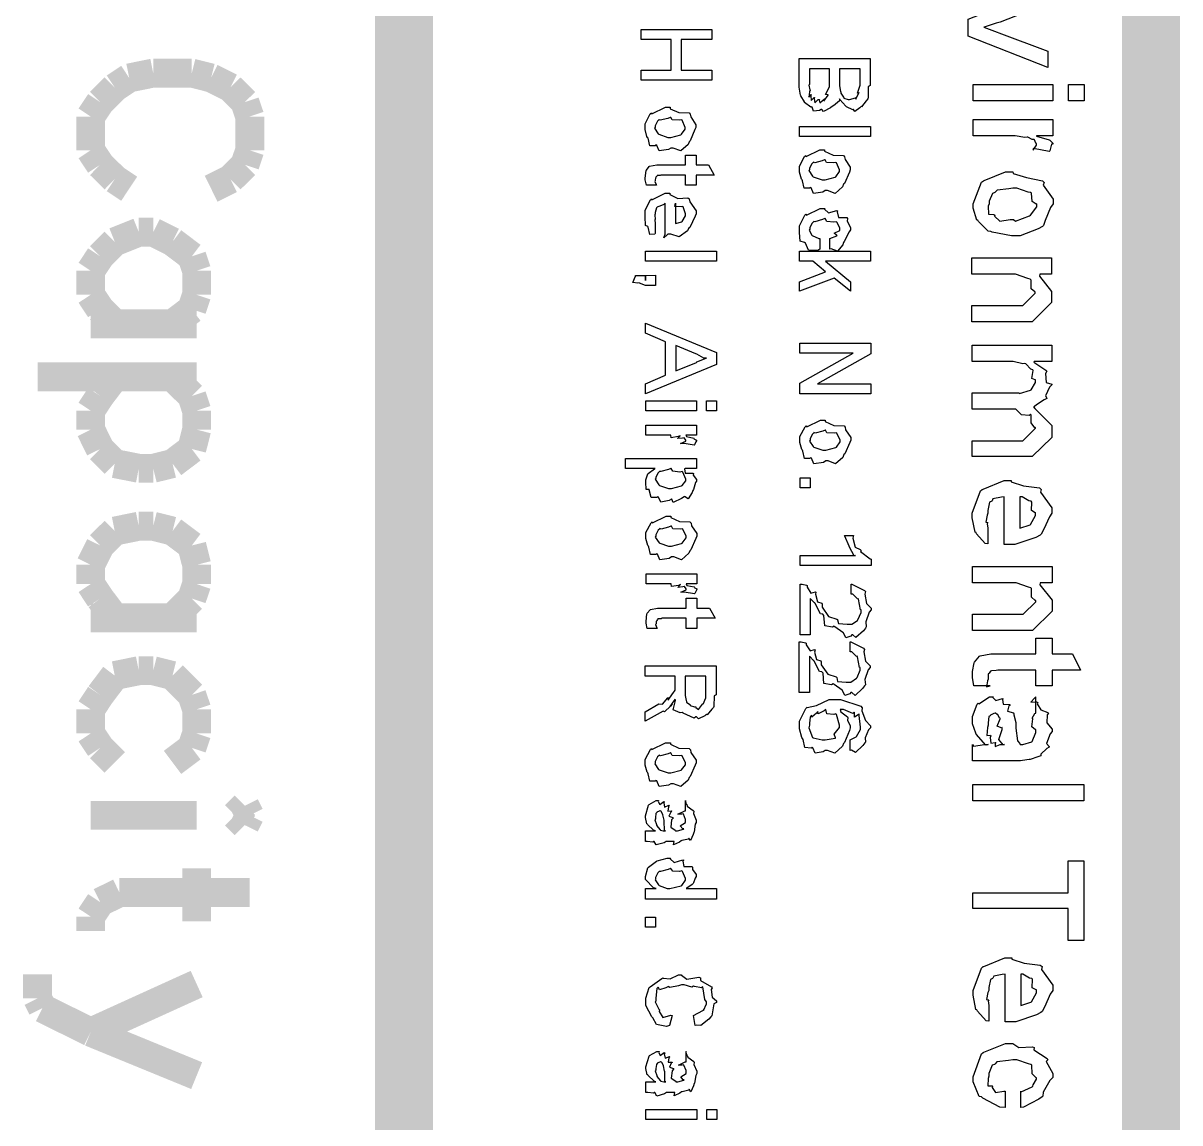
# Model space of a CAD drawing. Extents: x 0.1 to 11.6, y 0.3 to 16.2.
# Drawn here: x 1.4883 to 1.8883, y 1.5903 to 1.9706 of the extents above; entities that cross this region are included whole.
import ezdxf

# ---------------------------------------------------------------- set-up
doc = ezdxf.new("R2010")
doc.units = 0
doc.header["$MEASUREMENT"] = 0

msp = doc.modelspace()

# ---------------------------------------------------------------- linework, layer by layer
at = {"color": 0}
for points, const_width in [([(1.62001, 0.531685), (1.62001, 4.18001)], 0.02), ([(1.87831, 0.513346), (1.87831, 4.18001)], 0.02), ([(1.52501, 1.95167), (1.52001, 1.94835)], 0.01), ([(1.53331, 1.95335), (1.52501, 1.95167)], 0.01), ([(1.54665, 1.95335), (1.53331, 1.95335)], 0.01), ([(1.55333, 1.95167), (1.54665, 1.95335)], 0.01), ([(1.56, 1.94835), (1.55333, 1.95167)], 0.01), ([(1.52001, 1.94835), (1.51497, 1.94331)], 0.01), ([(1.565, 1.94331), (1.56, 1.94835)], 0.01), ([(1.51497, 1.94331), (1.51167, 1.93832)], 0.01), ([(1.56668, 1.93832), (1.565, 1.94331)], 0.01), ([(1.51167, 1.93832), (1.51167, 1.92665)], 0.01), ([(1.56668, 1.92665), (1.56668, 1.93832)], 0.01), ([(1.51167, 1.92665), (1.51497, 1.92165)], 0.01), ([(1.565, 1.92165), (1.56668, 1.92665)], 0.01), ([(1.51497, 1.92165), (1.52001, 1.91667)], 0.01), ([(1.56, 1.91667), (1.565, 1.92165)], 0.01), ([(1.52001, 1.91667), (1.52501, 1.91336)], 0.01), ([(1.55333, 1.91336), (1.56, 1.91667)], 0.01), ([(1.52001, 1.89501), (1.51497, 1.88997)], 0.01), ([(1.52832, 1.89833), (1.52001, 1.89501)], 0.01), ([(1.53331, 1.89833), (1.52832, 1.89833)], 0.01), ([(1.53999, 1.89501), (1.53331, 1.89833)], 0.01), ([(1.54665, 1.88997), (1.53999, 1.89501)], 0.01), ([(1.51497, 1.88997), (1.51167, 1.88499)], 0.01), ([(1.54833, 1.88499), (1.54665, 1.88997)], 0.01), ([(1.51167, 1.88499), (1.51167, 1.87668)], 0.01), ([(1.54833, 1.87668), (1.54833, 1.88499)], 0.01), ([(1.51167, 1.87668), (1.51497, 1.87169)], 0.01), ([(1.54665, 1.87169), (1.54833, 1.87668)], 0.01), ([(1.51497, 1.87169), (1.52001, 1.86664)], 0.01), ([(1.53999, 1.86664), (1.54665, 1.87169)], 0.01), ([(1.54833, 1.86664), (1.51167, 1.86664)], 0.01), ([(1.54833, 1.84831), (1.49333, 1.84831)], 0.01), ([(1.51497, 1.84169), (1.52001, 1.84831)], 0.01), ([(1.53999, 1.84831), (1.54665, 1.84169)], 0.01), ([(1.51167, 1.83664), (1.51497, 1.84169)], 0.01), ([(1.54665, 1.84169), (1.54833, 1.83664)], 0.01), ([(1.51167, 1.83003), (1.51167, 1.83664)], 0.01), ([(1.54833, 1.83664), (1.54833, 1.83003)], 0.01), ([(1.51497, 1.82335), (1.51167, 1.83003)], 0.01), ([(1.54833, 1.83003), (1.54665, 1.82335)], 0.01), ([(1.52001, 1.81831), (1.51497, 1.82335)], 0.01), ([(1.54665, 1.82335), (1.53999, 1.81831)], 0.01), ([(1.52832, 1.81668), (1.52001, 1.81831)], 0.01), ([(1.53331, 1.81668), (1.52832, 1.81668)], 0.01), ([(1.53999, 1.81831), (1.53331, 1.81668)], 0.01), ([(1.52001, 1.79497), (1.51497, 1.78999)], 0.01), ([(1.52832, 1.79665), (1.52001, 1.79497)], 0.01), ([(1.53331, 1.79665), (1.52832, 1.79665)], 0.01), ([(1.53999, 1.79497), (1.53331, 1.79665)], 0.01), ([(1.54665, 1.78999), (1.53999, 1.79497)], 0.01), ([(1.51497, 1.78999), (1.51167, 1.78331)], 0.01), ([(1.54833, 1.78331), (1.54665, 1.78999)], 0.01), ([(1.51167, 1.78331), (1.51167, 1.77664)], 0.01), ([(1.54833, 1.77664), (1.54833, 1.78331)], 0.01), ([(1.51167, 1.77664), (1.51497, 1.77165)], 0.01), ([(1.54665, 1.77165), (1.54833, 1.77664)], 0.01), ([(1.51497, 1.77165), (1.52001, 1.76497)], 0.01), ([(1.53999, 1.76497), (1.54665, 1.77165)], 0.01), ([(1.54833, 1.76497), (1.51167, 1.76497)], 0.01), ([(1.52001, 1.74501), (1.51497, 1.73833)], 0.01), ([(1.52832, 1.74669), (1.52001, 1.74501)], 0.01), ([(1.53331, 1.74669), (1.52832, 1.74669)], 0.01), ([(1.53999, 1.74501), (1.53331, 1.74669)], 0.01), ([(1.54665, 1.73833), (1.53999, 1.74501)], 0.01), ([(1.51497, 1.73833), (1.51167, 1.73335)], 0.01), ([(1.54833, 1.73335), (1.54665, 1.73833)], 0.01), ([(1.51167, 1.73335), (1.51167, 1.72499)], 0.01), ([(1.54833, 1.72499), (1.54833, 1.73335)], 0.01), ([(1.51167, 1.72499), (1.51497, 1.72)], 0.01), ([(1.54665, 1.72), (1.54833, 1.72499)], 0.01), ([(1.51497, 1.72), (1.52001, 1.715)], 0.01), ([(1.53999, 1.715), (1.54665, 1.72)], 0.01), ([(1.565, 1.69997), (1.56168, 1.69667)], 0.01), ([(1.56668, 1.69667), (1.565, 1.69997)], 0.01), ([(1.54833, 1.69667), (1.51167, 1.69667)], 0.01), ([(1.56168, 1.69667), (1.565, 1.69331)], 0.01), ([(1.565, 1.69331), (1.56668, 1.69667)], 0.01), ([(1.54833, 1.67833), (1.54833, 1.66)], 0.01), ([(1.52165, 1.66997), (1.51497, 1.66667)], 0.01), ([(1.56668, 1.66997), (1.52165, 1.66997)], 0.01), ([(1.51497, 1.66667), (1.51167, 1.66168)], 0.01), ([(1.51167, 1.66168), (1.51167, 1.65668)], 0.01), ([(1.49333, 1.63336), (1.49333, 1.64165)], 0.01), ([(1.54833, 1.63835), (1.51167, 1.62169)], 0.01), ([(1.49501, 1.62999), (1.49333, 1.63336)], 0.01), ([(1.51167, 1.62169), (1.49501, 1.62999)], 0.01), ([(1.54833, 1.60667), (1.51167, 1.62169)], 0.01)]:
    msp.add_lwpolyline(points, dxfattribs=dict(at, const_width=const_width))
for points in [[(1.81511, 1.972), (1.84267, 1.98286), (1.84267, 1.97743), (1.82617, 1.97092), (1.82476, 1.97065), (1.82096, 1.96935), (1.82053, 1.96918), (1.82053, 1.96918), (1.82519, 1.96744), (1.82574, 1.96724), (1.84267, 1.96094), (1.84267, 1.95529), (1.81511, 1.96615), (1.81511, 1.972)], [(1.70199, 1.96847), (1.72651, 1.96847), (1.72651, 1.965), (1.71588, 1.965), (1.71588, 1.95437), (1.72651, 1.95437), (1.72651, 1.9509), (1.70199, 1.9509), (1.70199, 1.95437), (1.7124, 1.95437), (1.7124, 1.965), (1.70199, 1.965), (1.70199, 1.96847)], [(1.75672, 1.95833), (1.78125, 1.95833), (1.78125, 1.949), (1.78054, 1.94862), (1.78049, 1.94476), (1.78039, 1.94444), (1.77983, 1.94379), (1.77826, 1.94168), (1.77821, 1.94185), (1.77821, 1.94185), (1.77767, 1.94135), (1.77587, 1.9401), (1.7755, 1.94075), (1.77539, 1.94075), (1.77518, 1.9406), (1.773, 1.94168), (1.77279, 1.94185), (1.77279, 1.94185), (1.77072, 1.94417), (1.77061, 1.94444), (1.77056, 1.94379), (1.7685, 1.942), (1.76824, 1.94185), (1.76747, 1.94135), (1.76503, 1.94011), (1.76449, 1.94075), (1.76432, 1.94075), (1.76372, 1.94043), (1.76161, 1.94015), (1.76113, 1.94151), (1.76085, 1.94162), (1.76069, 1.94151), (1.75857, 1.94319), (1.75846, 1.94336), (1.75846, 1.94336), (1.75722, 1.94553), (1.75717, 1.94575), (1.75717, 1.94575), (1.75672, 1.94851), (1.75672, 1.94943), (1.75672, 1.95833)], [(1.76019, 1.95486), (1.76019, 1.94943), (1.75999, 1.94922), (1.76036, 1.94758), (1.76042, 1.94749), (1.76025, 1.94689), (1.76004, 1.94504), (1.76085, 1.94596), (1.76085, 1.94596), (1.76074, 1.94547), (1.76079, 1.9439), (1.76188, 1.94493), (1.76193, 1.94488), (1.76183, 1.9445), (1.7621, 1.94308), (1.76324, 1.94422), (1.76367, 1.94422), (1.76357, 1.94401), (1.76378, 1.94303), (1.76546, 1.94444), (1.76563, 1.94444), (1.76546, 1.94428), (1.76519, 1.94368), (1.76665, 1.94575), (1.76671, 1.94596), (1.7666, 1.94585), (1.76579, 1.9459), (1.76714, 1.94857), (1.76714, 1.94943), (1.76714, 1.95486), (1.76019, 1.95486)], [(1.77061, 1.95486), (1.77061, 1.94965), (1.77061, 1.94894), (1.77094, 1.947), (1.77106, 1.94683), (1.77106, 1.94635), (1.77197, 1.94499), (1.77214, 1.94488), (1.77214, 1.94471), (1.7736, 1.94422), (1.77408, 1.94422), (1.77408, 1.94422), (1.7761, 1.94476), (1.77626, 1.94488), (1.77621, 1.94476), (1.77621, 1.94433), (1.77729, 1.94646), (1.77735, 1.94661), (1.77729, 1.94656), (1.77681, 1.9464), (1.77778, 1.94917), (1.77778, 1.95008), (1.77778, 1.95486), (1.77061, 1.95486)], [(1.81685, 1.94937), (1.8444, 1.94937), (1.8444, 1.94374), (1.81685, 1.94374), (1.81685, 1.94937)], [(1.84983, 1.94937), (1.85525, 1.94937), (1.85525, 1.94374), (1.84983, 1.94374), (1.84983, 1.94937)], [(1.71208, 1.94151), (1.71208, 1.94103), (1.71506, 1.93967), (1.71864, 1.93956), (1.71903, 1.93913), (1.71918, 1.93821), (1.72097, 1.93549), (1.72097, 1.93457), (1.72065, 1.93381), (1.71897, 1.9299), (1.71858, 1.92958), (1.71826, 1.92865), (1.71571, 1.92643), (1.71311, 1.9274), (1.71229, 1.9274), (1.71149, 1.92692), (1.70822, 1.92643), (1.70742, 1.92833), (1.70708, 1.92849), (1.70687, 1.92822), (1.70503, 1.92822), (1.70443, 1.93083), (1.70426, 1.9311), (1.70404, 1.93138), (1.7034, 1.93381), (1.7034, 1.93457), (1.7034, 1.93582), (1.70518, 1.93924), (1.70557, 1.93956), (1.70574, 1.93924), (1.71044, 1.94151), (1.71208, 1.94151)], [(1.71208, 1.93804), (1.71126, 1.93767), (1.70865, 1.93701), (1.70822, 1.93722), (1.70817, 1.93717), (1.70768, 1.93668), (1.70687, 1.93511), (1.70687, 1.93457), (1.70665, 1.93429), (1.70796, 1.93235), (1.70817, 1.93218), (1.70817, 1.93218), (1.71126, 1.9311), (1.71229, 1.9311), (1.71229, 1.9311), (1.71576, 1.93201), (1.71599, 1.93218), (1.71599, 1.93218), (1.71729, 1.93397), (1.71729, 1.93457), (1.71729, 1.93457), (1.71619, 1.93701), (1.71599, 1.93717), (1.71522, 1.93701), (1.71272, 1.93713), (1.71224, 1.93804), (1.71208, 1.93804)], [(1.81685, 1.93728), (1.8444, 1.93728), (1.8444, 1.93164), (1.83876, 1.93164), (1.83871, 1.93158), (1.8431, 1.93024), (1.84332, 1.93012), (1.84332, 1.93012), (1.8444, 1.92914), (1.8444, 1.92882), (1.84397, 1.92876), (1.84332, 1.92643), (1.8431, 1.92622), (1.83768, 1.92731), (1.83763, 1.92719), (1.83757, 1.92665), (1.83876, 1.92844), (1.83876, 1.92904), (1.83849, 1.9291), (1.838, 1.93024), (1.83789, 1.93035), (1.83729, 1.93033), (1.83572, 1.93121), (1.8355, 1.93121), (1.83475, 1.9311), (1.83137, 1.93164), (1.83029, 1.93164), (1.81685, 1.93164), (1.81685, 1.93728)], [(1.75678, 1.93485), (1.78131, 1.93485), (1.78131, 1.93138), (1.75678, 1.93138), (1.75678, 1.93485)], [(1.70736, 1.91461), (1.70389, 1.91461), (1.70389, 1.91461), (1.70344, 1.91639), (1.70344, 1.91699), (1.70344, 1.91699), (1.70378, 1.91965), (1.70389, 1.91981), (1.70389, 1.91981), (1.70486, 1.92106), (1.70497, 1.92111), (1.70497, 1.92111), (1.70742, 1.92156), (1.70822, 1.92156), (1.71733, 1.92156), (1.71733, 1.92501), (1.72103, 1.92501), (1.72103, 1.92156), (1.72537, 1.92156), (1.72732, 1.91808), (1.72103, 1.91807), (1.72103, 1.91461), (1.71733, 1.91461), (1.71733, 1.91807), (1.70888, 1.91808), (1.70865, 1.91792), (1.70762, 1.91792), (1.70757, 1.91786), (1.70747, 1.91769), (1.70714, 1.91732), (1.70714, 1.91721), (1.70697, 1.91699), (1.70692, 1.91635), (1.70692, 1.91612), (1.70676, 1.9159), (1.70725, 1.91476), (1.70736, 1.91461)], [(1.76546, 1.92682), (1.76546, 1.92632), (1.76844, 1.92497), (1.77203, 1.92486), (1.7724, 1.92443), (1.77257, 1.9235), (1.77436, 1.92079), (1.77436, 1.91988), (1.77403, 1.91911), (1.77235, 1.91521), (1.77197, 1.91488), (1.77165, 1.91396), (1.7691, 1.91174), (1.76649, 1.91271), (1.76568, 1.91271), (1.76486, 1.91222), (1.76161, 1.91174), (1.76079, 1.91363), (1.76047, 1.91379), (1.76025, 1.91353), (1.7584, 1.91353), (1.75782, 1.91612), (1.75765, 1.9164), (1.75743, 1.91667), (1.75678, 1.91911), (1.75678, 1.91986), (1.75678, 1.92111), (1.75857, 1.92454), (1.75896, 1.92486), (1.75911, 1.92454), (1.76383, 1.92682), (1.76546, 1.92682)], [(1.76546, 1.92333), (1.76465, 1.92296), (1.76204, 1.92231), (1.76161, 1.92253), (1.76156, 1.92247), (1.76107, 1.92199), (1.76025, 1.92042), (1.76025, 1.91988), (1.76004, 1.9196), (1.76133, 1.91764), (1.76156, 1.91749), (1.76156, 1.91749), (1.76465, 1.9164), (1.76568, 1.9164), (1.76568, 1.9164), (1.76915, 1.91732), (1.76937, 1.91749), (1.76937, 1.91749), (1.77067, 1.91928), (1.77067, 1.91988), (1.77067, 1.91988), (1.76958, 1.92231), (1.76937, 1.92247), (1.76861, 1.92231), (1.76611, 1.92242), (1.76563, 1.92333), (1.76546, 1.92333)], [(1.83057, 1.91917), (1.83062, 1.91857), (1.83524, 1.91721), (1.84082, 1.91612), (1.84142, 1.91547), (1.84104, 1.91461), (1.84446, 1.90972), (1.84446, 1.9081), (1.84358, 1.90685), (1.84179, 1.9024), (1.84115, 1.90067), (1.84076, 1.90028), (1.83936, 1.89947), (1.83306, 1.89703), (1.831, 1.89703), (1.83014, 1.89703), (1.82346, 1.89833), (1.82297, 1.89854), (1.822, 1.89865), (1.81868, 1.90201), (1.81842, 1.90246), (1.81814, 1.90246), (1.81689, 1.90668), (1.81689, 1.9081), (1.81689, 1.9081), (1.81976, 1.91564), (1.82036, 1.91612), (1.82064, 1.91618), (1.82807, 1.91917), (1.83057, 1.91917)], [(1.83057, 1.91351), (1.82921, 1.91336), (1.82519, 1.91282), (1.82449, 1.91222), (1.82428, 1.912), (1.82351, 1.91174), (1.82232, 1.90901), (1.82232, 1.9081), (1.82206, 1.90733), (1.8221, 1.90457), (1.82394, 1.90446), (1.82428, 1.90419), (1.82417, 1.90386), (1.82601, 1.90213), (1.82958, 1.90267), (1.83078, 1.90267), (1.83143, 1.90218), (1.83632, 1.90397), (1.83664, 1.90419), (1.83664, 1.90419), (1.83882, 1.90713), (1.83882, 1.9081), (1.83865, 1.90799), (1.83724, 1.9089), (1.83697, 1.91179), (1.83664, 1.912), (1.83583, 1.91217), (1.83188, 1.91351), (1.83057, 1.91351)], [(1.70692, 1.90138), (1.70692, 1.89789), (1.70671, 1.89762), (1.70503, 1.89757), (1.70449, 1.90001), (1.70432, 1.90028), (1.70432, 1.90028), (1.70356, 1.90067), (1.70344, 1.90365), (1.70344, 1.90462), (1.70344, 1.90593), (1.70524, 1.9095), (1.70563, 1.90983), (1.70578, 1.90956), (1.71035, 1.91178), (1.71192, 1.91178), (1.71192, 1.91135), (1.71468, 1.91), (1.71821, 1.91015), (1.71864, 1.90983), (1.71892, 1.90881), (1.72103, 1.90571), (1.72103, 1.90462), (1.72071, 1.90386), (1.71886, 1.89996), (1.71843, 1.89962), (1.71804, 1.89876), (1.71517, 1.89671), (1.71224, 1.89768), (1.71126, 1.89768), (1.71094, 1.89735), (1.7099, 1.89643), (1.71039, 1.89768), (1.71039, 1.89768), (1.71039, 1.90831), (1.70985, 1.90793), (1.70796, 1.90713), (1.70779, 1.90722), (1.70779, 1.90722), (1.70736, 1.90674), (1.70692, 1.90517), (1.70692, 1.90462), (1.70671, 1.90429), (1.70692, 1.90267), (1.70692, 1.90267), (1.70676, 1.90256), (1.70692, 1.90138), (1.70692, 1.90138)], [(1.71386, 1.90831), (1.71386, 1.90136), (1.71386, 1.90136), (1.7161, 1.90192), (1.71625, 1.90201), (1.71625, 1.90201), (1.71733, 1.90397), (1.71733, 1.90462), (1.71733, 1.90462), (1.71658, 1.90707), (1.71647, 1.90722), (1.71582, 1.90707), (1.71371, 1.90722), (1.71386, 1.90831), (1.71386, 1.90831)], [(1.76378, 1.89611), (1.76378, 1.89242), (1.76307, 1.89199), (1.75993, 1.89208), (1.7589, 1.89453), (1.75857, 1.89481), (1.75851, 1.89475), (1.75706, 1.89518), (1.75683, 1.89817), (1.75683, 1.89914), (1.75683, 1.9005), (1.75863, 1.90425), (1.759, 1.90457), (1.75917, 1.90425), (1.76389, 1.90653), (1.76551, 1.90653), (1.7654, 1.90631), (1.76682, 1.90506), (1.76975, 1.90582), (1.77007, 1.90565), (1.76981, 1.90539), (1.77029, 1.90343), (1.77311, 1.90338), (1.77333, 1.90306), (1.77328, 1.90218), (1.77442, 1.8999), (1.77442, 1.89914), (1.77393, 1.89844), (1.77225, 1.89507), (1.77203, 1.89481), (1.77181, 1.89399), (1.76997, 1.89182), (1.76779, 1.89253), (1.76725, 1.89242), (1.76725, 1.89611), (1.76725, 1.89611), (1.76969, 1.89708), (1.76986, 1.89719), (1.76958, 1.89725), (1.76882, 1.898), (1.77072, 1.89887), (1.77072, 1.89914), (1.77072, 1.89985), (1.76964, 1.90181), (1.76942, 1.90196), (1.76867, 1.90181), (1.76628, 1.90207), (1.76568, 1.90306), (1.76551, 1.90306), (1.76471, 1.90267), (1.7621, 1.90196), (1.76167, 1.90201), (1.76161, 1.90196), (1.76113, 1.90147), (1.76031, 1.8999), (1.76031, 1.89936), (1.7601, 1.89908), (1.76101, 1.89735), (1.76118, 1.89719), (1.76118, 1.89719), (1.76346, 1.89615), (1.76378, 1.89611)], [(1.7035, 1.89182), (1.72803, 1.89182), (1.72803, 1.88835), (1.7035, 1.88835), (1.7035, 1.89182)], [(1.75683, 1.89176), (1.78136, 1.89176), (1.78136, 1.88829), (1.76574, 1.88829), (1.77442, 1.88114), (1.77442, 1.87788), (1.76878, 1.88243), (1.75683, 1.87788), (1.75683, 1.88114), (1.76574, 1.8846), (1.76139, 1.88829), (1.75683, 1.88829), (1.75683, 1.89176)], [(1.8164, 1.88943), (1.84397, 1.88943), (1.84397, 1.88379), (1.83985, 1.88379), (1.83974, 1.88314), (1.84397, 1.87776), (1.84397, 1.87597), (1.84397, 1.87403), (1.83724, 1.86729), (1.8329, 1.86729), (1.8164, 1.86729), (1.8164, 1.87294), (1.8316, 1.87294), (1.83399, 1.87294), (1.83832, 1.87728), (1.83832, 1.87771), (1.83817, 1.87765), (1.83686, 1.87879), (1.83686, 1.88178), (1.83658, 1.88206), (1.83578, 1.88226), (1.83149, 1.88379), (1.83008, 1.88379), (1.8164, 1.88379), (1.8164, 1.88943)], [(1.7035, 1.8834), (1.70697, 1.88342), (1.70697, 1.87993), (1.7035, 1.87993), (1.7035, 1.87993), (1.70144, 1.88069), (1.70133, 1.88081), (1.7009, 1.88064), (1.69911, 1.88097), (1.70008, 1.88314), (1.70003, 1.8834), (1.7035, 1.8834), (1.7035, 1.88308), (1.7035, 1.88238), (1.7035, 1.88211), (1.7035, 1.882), (1.7035, 1.88167), (1.7035, 1.88167), (1.7035, 1.8834)], [(1.70356, 1.86692), (1.72808, 1.85671), (1.72808, 1.8526), (1.70356, 1.84239), (1.70356, 1.84586), (1.7105, 1.8489), (1.7105, 1.8604), (1.70356, 1.86344), (1.70356, 1.86692)], [(1.75689, 1.85997), (1.78142, 1.85997), (1.78142, 1.85628), (1.76297, 1.84586), (1.78142, 1.84586), (1.78142, 1.84239), (1.75689, 1.84239), (1.75689, 1.84608), (1.77533, 1.8565), (1.75689, 1.8565), (1.75689, 1.85997)], [(1.71397, 1.8591), (1.71397, 1.85042), (1.72114, 1.85324), (1.72131, 1.85346), (1.7245, 1.85476), (1.72461, 1.85476), (1.72374, 1.85471), (1.72125, 1.85613), (1.72092, 1.85628), (1.71397, 1.8591)], [(1.81646, 1.85921), (1.84403, 1.85921), (1.84403, 1.85357), (1.83794, 1.85357), (1.83783, 1.85335), (1.84196, 1.85064), (1.84229, 1.85032), (1.8419, 1.8495), (1.84207, 1.8464), (1.84403, 1.84575), (1.84403, 1.84554), (1.84326, 1.84478), (1.84185, 1.84179), (1.84233, 1.84088), (1.84229, 1.84076), (1.84136, 1.84033), (1.83876, 1.83865), (1.838, 1.83806), (1.83772, 1.83794), (1.83817, 1.83735), (1.84403, 1.83149), (1.84403, 1.82949), (1.84403, 1.82731), (1.83729, 1.82081), (1.8349, 1.82081), (1.81646, 1.82081), (1.81646, 1.82622), (1.83231, 1.82622), (1.83404, 1.82622), (1.83838, 1.83057), (1.83838, 1.83078), (1.83811, 1.83072), (1.83692, 1.83242), (1.83692, 1.83507), (1.83664, 1.83535), (1.83615, 1.83496), (1.83356, 1.83512), (1.8316, 1.83708), (1.831, 1.83708), (1.81646, 1.83708), (1.81646, 1.84272), (1.83274, 1.84272), (1.83285, 1.8425), (1.83664, 1.84364), (1.83686, 1.84381), (1.83686, 1.84381), (1.83838, 1.8464), (1.83838, 1.84728), (1.83822, 1.84722), (1.83712, 1.84776), (1.83763, 1.85047), (1.83751, 1.85075), (1.83675, 1.85101), (1.83501, 1.85281), (1.83469, 1.85292), (1.83404, 1.85286), (1.83062, 1.85357), (1.82949, 1.85357), (1.81646, 1.85357), (1.81646, 1.85921)], [(1.70361, 1.84), (1.72119, 1.84), (1.72119, 1.83653), (1.70361, 1.83653), (1.70361, 1.84)], [(1.72467, 1.84), (1.72814, 1.84), (1.72814, 1.83653), (1.72467, 1.83653), (1.72467, 1.84)], [(1.76563, 1.83333), (1.76563, 1.83285), (1.76861, 1.83149), (1.77219, 1.83137), (1.77257, 1.83094), (1.77274, 1.83003), (1.77453, 1.82731), (1.77453, 1.82639), (1.77419, 1.82563), (1.77251, 1.82172), (1.77214, 1.8214), (1.77181, 1.82047), (1.76926, 1.81825), (1.76665, 1.81922), (1.76585, 1.81922), (1.76503, 1.81874), (1.76178, 1.81825), (1.76096, 1.82015), (1.76064, 1.82032), (1.76042, 1.82004), (1.75857, 1.82004), (1.75797, 1.82264), (1.75781, 1.82292), (1.7576, 1.82319), (1.75694, 1.82563), (1.75694, 1.82639), (1.75694, 1.82764), (1.75874, 1.83106), (1.75911, 1.83137), (1.75928, 1.83106), (1.764, 1.83333), (1.76563, 1.83333)], [(1.70361, 1.8316), (1.72119, 1.8316), (1.72119, 1.82813), (1.7175, 1.82813), (1.71772, 1.82764), (1.72021, 1.82715), (1.72032, 1.82704), (1.72026, 1.82688), (1.72119, 1.82639), (1.72119, 1.82617), (1.72097, 1.82579), (1.72043, 1.82476), (1.72032, 1.82465), (1.71685, 1.82531), (1.71658, 1.82525), (1.71565, 1.82531), (1.7175, 1.82611), (1.7175, 1.82639), (1.7175, 1.82639), (1.71696, 1.82721), (1.71685, 1.82726), (1.71631, 1.8271), (1.71463, 1.82693), (1.71556, 1.8279), (1.71556, 1.8279), (1.71485, 1.82764), (1.71246, 1.82726), (1.71229, 1.82813), (1.71229, 1.82813), (1.70361, 1.82813), (1.70361, 1.8316)], [(1.76563, 1.82986), (1.76481, 1.82949), (1.76221, 1.82883), (1.76178, 1.82904), (1.76172, 1.829), (1.76124, 1.8285), (1.76042, 1.82693), (1.76042, 1.82639), (1.76019, 1.82611), (1.7615, 1.82417), (1.76172, 1.824), (1.76172, 1.824), (1.76481, 1.82292), (1.76585, 1.82292), (1.76585, 1.82292), (1.76932, 1.82385), (1.76953, 1.824), (1.76953, 1.824), (1.77083, 1.82579), (1.77083, 1.82639), (1.77083, 1.82639), (1.76975, 1.82883), (1.76953, 1.829), (1.76878, 1.82883), (1.76628, 1.82894), (1.76579, 1.82986), (1.76563, 1.82986)], [(1.69667, 1.8201), (1.72119, 1.8201), (1.72119, 1.81662), (1.71729, 1.81662), (1.71707, 1.81646), (1.71724, 1.81494), (1.71994, 1.81504), (1.72011, 1.81489), (1.72006, 1.81429), (1.72119, 1.81282), (1.72119, 1.81228), (1.72086, 1.81179), (1.72011, 1.80931), (1.71989, 1.80903), (1.71967, 1.80826), (1.71826, 1.8061), (1.71707, 1.80696), (1.71685, 1.80686), (1.71599, 1.80626), (1.71311, 1.80485), (1.71262, 1.80599), (1.71251, 1.80599), (1.71175, 1.8055), (1.70888, 1.80496), (1.70806, 1.80675), (1.70774, 1.80686), (1.70747, 1.80658), (1.70546, 1.80658), (1.70486, 1.80919), (1.70469, 1.80946), (1.70464, 1.8094), (1.70372, 1.80935), (1.70361, 1.8119), (1.70361, 1.81272), (1.70361, 1.81272), (1.70432, 1.81472), (1.70449, 1.81489), (1.70449, 1.81489), (1.7066, 1.81651), (1.70687, 1.81662), (1.69667, 1.81662), (1.69667, 1.8201)], [(1.71229, 1.81662), (1.71149, 1.81624), (1.70888, 1.81554), (1.70844, 1.81558), (1.70839, 1.81554), (1.7079, 1.8151), (1.70708, 1.81364), (1.70708, 1.81315), (1.70687, 1.81287), (1.70817, 1.81093), (1.70839, 1.81076), (1.70839, 1.81076), (1.71149, 1.80968), (1.71251, 1.80968), (1.71251, 1.80968), (1.71599, 1.8106), (1.71619, 1.81076), (1.71619, 1.81076), (1.7175, 1.81239), (1.7175, 1.81293), (1.7175, 1.81293), (1.71642, 1.81538), (1.71619, 1.81554), (1.71544, 1.81538), (1.71294, 1.81564), (1.71246, 1.81662), (1.71229, 1.81662)], [(1.757, 1.81342), (1.76047, 1.81342), (1.76047, 1.80996), (1.757, 1.80996), (1.757, 1.81342)], [(1.82194, 1.79596), (1.82194, 1.79053), (1.82101, 1.79069), (1.81803, 1.794), (1.81782, 1.79443), (1.81749, 1.79454), (1.81651, 1.79953), (1.81651, 1.80115), (1.81651, 1.80115), (1.81939, 1.80892), (1.81999, 1.8094), (1.82031, 1.80946), (1.82753, 1.81244), (1.82997, 1.81244), (1.82997, 1.81201), (1.83419, 1.81065), (1.83974, 1.80994), (1.84039, 1.8094), (1.84017, 1.80843), (1.84407, 1.803), (1.84407, 1.80115), (1.84321, 1.79992), (1.84131, 1.79563), (1.84039, 1.79394), (1.83996, 1.79357), (1.83849, 1.79275), (1.83128, 1.79031), (1.82889, 1.79031), (1.82856, 1.79031), (1.82781, 1.79031), (1.82758, 1.79031), (1.82758, 1.80681), (1.82661, 1.80669), (1.82368, 1.8061), (1.82335, 1.80544), (1.82324, 1.80528), (1.82254, 1.80496), (1.82194, 1.80214), (1.82194, 1.80117), (1.82167, 1.80046), (1.82124, 1.79801), (1.82194, 1.79796), (1.82194, 1.7979), (1.82172, 1.79753), (1.82194, 1.79596), (1.82194, 1.79596)], [(1.83301, 1.80681), (1.83301, 1.79596), (1.83301, 1.79596), (1.83649, 1.7971), (1.83669, 1.79725), (1.83669, 1.79725), (1.83843, 1.80035), (1.83843, 1.80138), (1.83832, 1.80132), (1.83703, 1.80208), (1.83712, 1.80501), (1.83692, 1.80528), (1.8361, 1.80544), (1.83376, 1.80681), (1.83301, 1.80681)], [(1.71235, 1.80012), (1.71235, 1.79964), (1.71533, 1.79829), (1.71892, 1.79818), (1.71929, 1.79775), (1.71946, 1.79682), (1.72125, 1.79411), (1.72125, 1.79318), (1.72092, 1.79243), (1.71924, 1.78851), (1.71886, 1.78819), (1.71853, 1.78728), (1.71599, 1.78506), (1.71337, 1.78603), (1.71257, 1.78603), (1.71175, 1.78554), (1.7085, 1.78506), (1.70768, 1.78694), (1.70736, 1.78711), (1.70714, 1.78683), (1.70529, 1.78683), (1.70469, 1.78944), (1.70454, 1.78971), (1.70432, 1.78999), (1.70367, 1.79243), (1.70367, 1.79318), (1.70367, 1.79443), (1.70546, 1.79785), (1.70583, 1.79818), (1.706, 1.79785), (1.71072, 1.80012), (1.71235, 1.80012)], [(1.71235, 1.79665), (1.71153, 1.79628), (1.70893, 1.79563), (1.7085, 1.79585), (1.70844, 1.79579), (1.70796, 1.79531), (1.70714, 1.79372), (1.70714, 1.79318), (1.70692, 1.79292), (1.70822, 1.79096), (1.70844, 1.79081), (1.70844, 1.79081), (1.71153, 1.78971), (1.71257, 1.78971), (1.71257, 1.78971), (1.71604, 1.79064), (1.71625, 1.79081), (1.71625, 1.79081), (1.71756, 1.79258), (1.71756, 1.79318), (1.71756, 1.79318), (1.71647, 1.79563), (1.71625, 1.79579), (1.7155, 1.79563), (1.713, 1.79574), (1.71251, 1.79665), (1.71235, 1.79665)], [(1.757, 1.78304), (1.757, 1.78651), (1.7761, 1.78651), (1.77572, 1.78646), (1.77408, 1.78944), (1.77393, 1.78976), (1.77393, 1.78976), (1.77246, 1.79318), (1.7724, 1.79346), (1.77544, 1.79346), (1.77528, 1.79254), (1.77604, 1.78939), (1.77778, 1.78863), (1.77806, 1.78825), (1.77789, 1.78793), (1.78119, 1.78537), (1.78153, 1.78521), (1.78153, 1.78304), (1.757, 1.78304)], [(1.70372, 1.78017), (1.72131, 1.78017), (1.72131, 1.77669), (1.71761, 1.77669), (1.71783, 1.77621), (1.72032, 1.77571), (1.72043, 1.77561), (1.72037, 1.77544), (1.72131, 1.77496), (1.72131, 1.77474), (1.72108, 1.77436), (1.72054, 1.77333), (1.72043, 1.77322), (1.71696, 1.77388), (1.71669, 1.77382), (1.71576, 1.77388), (1.71761, 1.77468), (1.71761, 1.77496), (1.71761, 1.77496), (1.71707, 1.77576), (1.71696, 1.77582), (1.71642, 1.77567), (1.71474, 1.7755), (1.71565, 1.77647), (1.71565, 1.77647), (1.71496, 1.77621), (1.71257, 1.77582), (1.7124, 1.77669), (1.7124, 1.77669), (1.70372, 1.77669), (1.70372, 1.78017)], [(1.81657, 1.78271), (1.84412, 1.78271), (1.84412, 1.77707), (1.84, 1.77707), (1.8399, 1.77642), (1.84412, 1.77106), (1.84412, 1.76926), (1.84412, 1.76731), (1.8374, 1.76058), (1.83306, 1.76058), (1.81657, 1.76058), (1.81657, 1.76622), (1.83176, 1.76622), (1.83415, 1.76622), (1.83849, 1.77056), (1.83849, 1.771), (1.83832, 1.77094), (1.83703, 1.77208), (1.83703, 1.77507), (1.83675, 1.77533), (1.83594, 1.77556), (1.83165, 1.77707), (1.83024, 1.77707), (1.81657, 1.77707), (1.81657, 1.78271)], [(1.76053, 1.75906), (1.75706, 1.75906), (1.75706, 1.77664), (1.75765, 1.77664), (1.75922, 1.77632), (1.75944, 1.77621), (1.75944, 1.77556), (1.76074, 1.77354), (1.76232, 1.77397), (1.76247, 1.77382), (1.76232, 1.77311), (1.76297, 1.77056), (1.76454, 1.77001), (1.76465, 1.76969), (1.7646, 1.76867), (1.76687, 1.76546), (1.76975, 1.76449), (1.77007, 1.76426), (1.76996, 1.76426), (1.77029, 1.76297), (1.77322, 1.76275), (1.77419, 1.76275), (1.7749, 1.76275), (1.77681, 1.76406), (1.77701, 1.76426), (1.77701, 1.76426), (1.7781, 1.76687), (1.7781, 1.76774), (1.77783, 1.76774), (1.77718, 1.77143), (1.77701, 1.77165), (1.77681, 1.77154), (1.77517, 1.77317), (1.77463, 1.77317), (1.77463, 1.77664), (1.77485, 1.77658), (1.77929, 1.77442), (1.77962, 1.77403), (1.77935, 1.77317), (1.77994, 1.76992), (1.78157, 1.76828), (1.78157, 1.76774), (1.78088, 1.76693), (1.77974, 1.76361), (1.77989, 1.76183), (1.77962, 1.76144), (1.77892, 1.76053), (1.77632, 1.75814), (1.77518, 1.75906), (1.77485, 1.75906), (1.77453, 1.75868), (1.77279, 1.75803), (1.77203, 1.75982), (1.77181, 1.75993), (1.77181, 1.75993), (1.76904, 1.76188), (1.76878, 1.7621), (1.76822, 1.76178), (1.76551, 1.76226), (1.76525, 1.76579), (1.76486, 1.76622), (1.764, 1.76639), (1.76215, 1.76997), (1.76204, 1.77012), (1.76199, 1.77012), (1.76064, 1.77154), (1.76053, 1.77165), (1.76053, 1.75906)], [(1.70762, 1.76133), (1.70415, 1.76133), (1.70415, 1.76133), (1.70372, 1.76313), (1.70372, 1.76372), (1.70372, 1.76372), (1.70404, 1.76639), (1.70415, 1.76654), (1.70415, 1.76654), (1.70514, 1.76779), (1.70524, 1.76785), (1.70524, 1.76785), (1.70768, 1.76828), (1.7085, 1.76828), (1.71761, 1.76828), (1.71761, 1.77175), (1.72131, 1.77175), (1.72131, 1.76828), (1.72564, 1.76828), (1.7276, 1.76481), (1.72131, 1.76481), (1.72131, 1.76133), (1.71761, 1.76133), (1.71761, 1.76481), (1.70915, 1.76481), (1.70893, 1.76465), (1.7079, 1.76465), (1.70785, 1.7646), (1.70774, 1.76443), (1.70742, 1.76406), (1.70742, 1.76394), (1.70725, 1.76372), (1.70719, 1.76307), (1.70719, 1.76286), (1.70703, 1.76264), (1.70751, 1.7615), (1.70762, 1.76133)], [(1.76019, 1.7391), (1.75672, 1.7391), (1.75672, 1.75667), (1.75732, 1.75668), (1.7589, 1.75635), (1.75911, 1.75624), (1.75911, 1.75558), (1.76042, 1.75358), (1.76199, 1.75401), (1.76215, 1.75386), (1.76199, 1.75315), (1.76264, 1.7506), (1.76421, 1.75006), (1.76432, 1.74972), (1.76426, 1.74869), (1.76654, 1.7455), (1.76942, 1.74453), (1.76975, 1.74431), (1.76964, 1.74431), (1.76996, 1.743), (1.77289, 1.74278), (1.77388, 1.74278), (1.77458, 1.74278), (1.77647, 1.74408), (1.77669, 1.74431), (1.77669, 1.74431), (1.77778, 1.7469), (1.77778, 1.74778), (1.7775, 1.74778), (1.77686, 1.75147), (1.77669, 1.75168), (1.77647, 1.75157), (1.77485, 1.75321), (1.77431, 1.75321), (1.77431, 1.75667), (1.77453, 1.75662), (1.77897, 1.75444), (1.77929, 1.75407), (1.77903, 1.75321), (1.77962, 1.74994), (1.78125, 1.74832), (1.78125, 1.74778), (1.78054, 1.74696), (1.7794, 1.74365), (1.77957, 1.74186), (1.77929, 1.74149), (1.7786, 1.74056), (1.77599, 1.73817), (1.77485, 1.7391), (1.77453, 1.7391), (1.77419, 1.73872), (1.77246, 1.73807), (1.77169, 1.73986), (1.77149, 1.73996), (1.77149, 1.73996), (1.76872, 1.74192), (1.76844, 1.74214), (1.7679, 1.74181), (1.76519, 1.74229), (1.76492, 1.74582), (1.76454, 1.74626), (1.76367, 1.74642), (1.76183, 1.75), (1.76172, 1.75017), (1.76167, 1.75017), (1.76031, 1.75157), (1.76019, 1.75168), (1.76019, 1.7391)], [(1.82269, 1.74143), (1.81706, 1.74143), (1.81706, 1.74143), (1.81662, 1.74436), (1.81662, 1.74533), (1.81662, 1.74642), (1.81717, 1.74946), (1.81728, 1.74968), (1.81728, 1.74968), (1.81901, 1.75174), (1.81922, 1.75185), (1.81922, 1.75185), (1.82297, 1.7525), (1.82422, 1.7525), (1.83854, 1.7525), (1.83854, 1.75792), (1.84418, 1.75792), (1.84418, 1.7525), (1.85113, 1.7525), (1.85394, 1.74685), (1.84418, 1.74685), (1.84418, 1.74143), (1.83854, 1.74143), (1.83854, 1.74685), (1.82531, 1.74685), (1.82476, 1.74675), (1.82319, 1.74669), (1.82314, 1.74664), (1.82286, 1.74658), (1.82232, 1.74588), (1.82226, 1.74576), (1.822, 1.74565), (1.82206, 1.74431), (1.82206, 1.74382), (1.82178, 1.74322), (1.8215, 1.7411), (1.82264, 1.74149), (1.82269, 1.74143)], [(1.7034, 1.74832), (1.72792, 1.74832), (1.72792, 1.73833), (1.72726, 1.73801), (1.72715, 1.73426), (1.72706, 1.734), (1.72651, 1.7334), (1.72488, 1.73144), (1.72467, 1.73161), (1.72467, 1.73161), (1.72407, 1.73112), (1.7219, 1.73004), (1.72119, 1.73074), (1.72097, 1.73074), (1.72032, 1.73031), (1.71653, 1.73204), (1.71619, 1.73226), (1.71556, 1.7321), (1.71311, 1.73318), (1.71392, 1.73633), (1.71382, 1.73682), (1.71332, 1.73622), (1.71197, 1.73426), (1.71272, 1.73508), (1.71272, 1.73508), (1.71213, 1.73443), (1.71012, 1.73247), (1.70969, 1.73275), (1.70969, 1.73269), (1.7034, 1.72922), (1.7034, 1.73247), (1.70817, 1.73529), (1.70817, 1.73529), (1.70942, 1.73514), (1.71121, 1.73736), (1.71143, 1.73747), (1.71132, 1.73731), (1.71132, 1.73649), (1.71283, 1.73867), (1.71294, 1.73876), (1.71294, 1.73876), (1.71376, 1.73996), (1.71382, 1.74007), (1.71382, 1.74007), (1.71382, 1.74121), (1.71382, 1.7416), (1.71382, 1.74485), (1.7034, 1.74485), (1.7034, 1.74832)], [(1.71729, 1.74485), (1.71729, 1.73876), (1.71729, 1.73812), (1.71761, 1.73633), (1.71772, 1.73617), (1.71772, 1.73583), (1.71886, 1.73497), (1.71903, 1.73486), (1.71903, 1.73469), (1.72049, 1.73421), (1.72097, 1.73421), (1.72092, 1.734), (1.72185, 1.73324), (1.72319, 1.73514), (1.72336, 1.73529), (1.72331, 1.73529), (1.72342, 1.73508), (1.72444, 1.73736), (1.72444, 1.73812), (1.72444, 1.74485), (1.71729, 1.74485)], [(1.77436, 1.71913), (1.77436, 1.72282), (1.77436, 1.72282), (1.77642, 1.72379), (1.77653, 1.7239), (1.77647, 1.72396), (1.77783, 1.7264), (1.77783, 1.72717), (1.77783, 1.72717), (1.77746, 1.73122), (1.7774, 1.73172), (1.77707, 1.73139), (1.77576, 1.73068), (1.77582, 1.73226), (1.77567, 1.73238), (1.77522, 1.73193), (1.77197, 1.73324), (1.77089, 1.73324), (1.77106, 1.73242), (1.77333, 1.73074), (1.77349, 1.73042), (1.77339, 1.7296), (1.77436, 1.72765), (1.77436, 1.72694), (1.77403, 1.72607), (1.77235, 1.7219), (1.77197, 1.72151), (1.7716, 1.7206), (1.76899, 1.71821), (1.7665, 1.71913), (1.76568, 1.71913), (1.76497, 1.71864), (1.76221, 1.71815), (1.76144, 1.72006), (1.76113, 1.72022), (1.76079, 1.71989), (1.75863, 1.72011), (1.75803, 1.72293), (1.75786, 1.72325), (1.7576, 1.72358), (1.75678, 1.72663), (1.75678, 1.7276), (1.75678, 1.72922), (1.75896, 1.73367), (1.75939, 1.73411), (1.75944, 1.73394), (1.76269, 1.73471), (1.76704, 1.73671), (1.7685, 1.73671), (1.771, 1.73671), (1.77794, 1.73438), (1.77849, 1.73389), (1.77832, 1.73286), (1.77957, 1.7295), (1.78131, 1.7276), (1.78131, 1.72694), (1.78065, 1.72629), (1.77946, 1.72353), (1.77957, 1.722), (1.77935, 1.72174), (1.77865, 1.72082), (1.7761, 1.71843), (1.77474, 1.71918), (1.77436, 1.71913)], [(1.82206, 1.72114), (1.82118, 1.72097), (1.81793, 1.72472), (1.81771, 1.72504), (1.81771, 1.72504), (1.81662, 1.72831), (1.81662, 1.72939), (1.81662, 1.7309), (1.81825, 1.73514), (1.81858, 1.73546), (1.81874, 1.73529), (1.82249, 1.73763), (1.82379, 1.73763), (1.82368, 1.73747), (1.82471, 1.73643), (1.82699, 1.73708), (1.82726, 1.73699), (1.82699, 1.73671), (1.82726, 1.73508), (1.82949, 1.73503), (1.82964, 1.73481), (1.82921, 1.73454), (1.82872, 1.73275), (1.83083, 1.7321), (1.83094, 1.73178), (1.83094, 1.73139), (1.83154, 1.72874), (1.8316, 1.72829), (1.8316, 1.72683), (1.83214, 1.72244), (1.83296, 1.72151), (1.83311, 1.72114), (1.83311, 1.72114), (1.83376, 1.72114), (1.83399, 1.72114), (1.83399, 1.72114), (1.83708, 1.72206), (1.83724, 1.72222), (1.83724, 1.72222), (1.83854, 1.72532), (1.83854, 1.72635), (1.83843, 1.72629), (1.83718, 1.72726), (1.83746, 1.73003), (1.83724, 1.73025), (1.83724, 1.73025), (1.83817, 1.73193), (1.83854, 1.73199), (1.83854, 1.73763), (1.83806, 1.73725), (1.83681, 1.73579), (1.83876, 1.73589), (1.83919, 1.73568), (1.83897, 1.73525), (1.84022, 1.73318), (1.84267, 1.73221), (1.84289, 1.73178), (1.84239, 1.73144), (1.84229, 1.72868), (1.84418, 1.72646), (1.84418, 1.72569), (1.84347, 1.72482), (1.84218, 1.72146), (1.84315, 1.72043), (1.8431, 1.72026), (1.84229, 1.71978), (1.84022, 1.71782), (1.84028, 1.71728), (1.84028, 1.71724), (1.83925, 1.71696), (1.83653, 1.71599), (1.83615, 1.71593), (1.83539, 1.71582), (1.83317, 1.7155), (1.83247, 1.7155), (1.82813, 1.7155), (1.82639, 1.7155), (1.82249, 1.7155), (1.82118, 1.7155), (1.82036, 1.7155), (1.81754, 1.7155), (1.81662, 1.7155), (1.81662, 1.72114), (1.817, 1.72065), (1.82075, 1.72114), (1.82206, 1.72114)], [(1.7659, 1.73324), (1.76531, 1.73281), (1.76324, 1.73178), (1.76307, 1.73258), (1.76307, 1.73258), (1.76264, 1.73204), (1.76107, 1.73064), (1.7609, 1.73128), (1.7609, 1.73128), (1.76047, 1.73058), (1.76025, 1.72851), (1.76025, 1.72781), (1.75999, 1.72694), (1.76133, 1.72358), (1.76156, 1.72347), (1.76156, 1.72347), (1.76465, 1.72282), (1.76568, 1.72282), (1.76568, 1.72282), (1.76915, 1.72336), (1.76937, 1.72347), (1.76921, 1.72347), (1.76872, 1.72472), (1.77067, 1.72706), (1.77067, 1.72781), (1.77067, 1.72781), (1.76958, 1.7315), (1.76937, 1.73172), (1.76867, 1.7315), (1.76622, 1.73178), (1.76594, 1.73324), (1.7659, 1.73324)], [(1.82769, 1.72114), (1.82726, 1.72108), (1.82574, 1.72287), (1.82682, 1.72635), (1.82682, 1.727), (1.82656, 1.72689), (1.82514, 1.72749), (1.82617, 1.73008), (1.82617, 1.73025), (1.8259, 1.73031), (1.82542, 1.7315), (1.82531, 1.73156), (1.82508, 1.73156), (1.8246, 1.73199), (1.82443, 1.73199), (1.82394, 1.73188), (1.82281, 1.73128), (1.82269, 1.73112), (1.82221, 1.7309), (1.82206, 1.72862), (1.82206, 1.72786), (1.82178, 1.72706), (1.82156, 1.72433), (1.82281, 1.72439), (1.82292, 1.72418), (1.82269, 1.72364), (1.82297, 1.72163), (1.82449, 1.72189), (1.82465, 1.72179), (1.82443, 1.72163), (1.82449, 1.72049), (1.82622, 1.72114), (1.82682, 1.72114), (1.82769, 1.72114)], [(1.71213, 1.72174), (1.71213, 1.72125), (1.71511, 1.71989), (1.71869, 1.71978), (1.71907, 1.71935), (1.71924, 1.71843), (1.72103, 1.71571), (1.72103, 1.71479), (1.72071, 1.71403), (1.71903, 1.71012), (1.71864, 1.70979), (1.71832, 1.70888), (1.71576, 1.70665), (1.71317, 1.70762), (1.71235, 1.70762), (1.71153, 1.70714), (1.70828, 1.70665), (1.70747, 1.70856), (1.70714, 1.70871), (1.70692, 1.70844), (1.70508, 1.70844), (1.70449, 1.71104), (1.70432, 1.71132), (1.7041, 1.71158), (1.70344, 1.71403), (1.70344, 1.71479), (1.70344, 1.71604), (1.70524, 1.71946), (1.70563, 1.71978), (1.70578, 1.71946), (1.7105, 1.72174), (1.71213, 1.72174)], [(1.71213, 1.71826), (1.71132, 1.71789), (1.70871, 1.71724), (1.70828, 1.71744), (1.70822, 1.71739), (1.70774, 1.7169), (1.70692, 1.71533), (1.70692, 1.71479), (1.70671, 1.71451), (1.70801, 1.71257), (1.70822, 1.7124), (1.70822, 1.7124), (1.71132, 1.71132), (1.71235, 1.71132), (1.71235, 1.71132), (1.71582, 1.71224), (1.71604, 1.7124), (1.71604, 1.7124), (1.71733, 1.71419), (1.71733, 1.71479), (1.71733, 1.71479), (1.71625, 1.71724), (1.71604, 1.71739), (1.71528, 1.71724), (1.71278, 1.71733), (1.71229, 1.71826), (1.71213, 1.71826)], [(1.81668, 1.70736), (1.85508, 1.70736), (1.85508, 1.70171), (1.81668, 1.70171), (1.81668, 1.70736)], [(1.70697, 1.69135), (1.70632, 1.69157), (1.70426, 1.69353), (1.70415, 1.69374), (1.704, 1.69379), (1.7035, 1.6959), (1.7035, 1.69656), (1.7035, 1.69656), (1.70458, 1.70025), (1.70481, 1.70047), (1.70481, 1.70047), (1.70725, 1.70176), (1.70806, 1.70176), (1.70796, 1.7015), (1.7085, 1.70042), (1.70985, 1.70144), (1.71001, 1.70133), (1.70985, 1.70096), (1.71012, 1.69949), (1.71164, 1.70014), (1.71175, 1.70003), (1.71149, 1.69965), (1.71121, 1.69808), (1.71257, 1.69819), (1.71262, 1.69808), (1.71224, 1.69781), (1.71164, 1.69635), (1.713, 1.6959), (1.71306, 1.69569), (1.71257, 1.69515), (1.71224, 1.69254), (1.71382, 1.69157), (1.71392, 1.69135), (1.71392, 1.69135), (1.71457, 1.69135), (1.71457, 1.69135), (1.71457, 1.69135), (1.71664, 1.69189), (1.71674, 1.692), (1.71642, 1.69206), (1.71556, 1.69303), (1.71739, 1.69422), (1.71739, 1.69461), (1.71739, 1.69526), (1.71664, 1.6971), (1.71653, 1.69721), (1.7161, 1.6971), (1.71474, 1.6971), (1.71713, 1.69825), (1.71739, 1.69829), (1.71739, 1.70176), (1.71733, 1.7015), (1.71761, 1.70058), (1.71783, 1.70047), (1.71799, 1.69982), (1.72006, 1.69835), (1.72021, 1.69808), (1.72011, 1.69726), (1.72108, 1.69499), (1.72108, 1.69418), (1.72076, 1.69358), (1.72032, 1.69092), (1.72021, 1.69069), (1.72, 1.69), (1.71907, 1.68793), (1.71847, 1.68875), (1.71847, 1.68875), (1.71838, 1.68843), (1.7161, 1.68793), (1.71588, 1.68788), (1.71528, 1.68744), (1.71326, 1.68647), (1.71349, 1.68767), (1.71349, 1.68767), (1.71067, 1.68767), (1.70996, 1.68718), (1.70725, 1.68642), (1.70654, 1.68767), (1.70632, 1.68767), (1.70611, 1.68739), (1.70415, 1.68767), (1.7035, 1.68767), (1.7035, 1.69135), (1.70437, 1.69135), (1.70632, 1.69135), (1.70697, 1.69135)], [(1.71044, 1.69135), (1.71007, 1.69146), (1.71001, 1.69461), (1.71001, 1.69504), (1.70996, 1.69504), (1.70958, 1.69689), (1.70958, 1.697), (1.70958, 1.697), (1.70899, 1.69803), (1.70893, 1.69808), (1.70888, 1.69808), (1.70856, 1.69829), (1.7085, 1.69829), (1.70828, 1.69808), (1.70746, 1.69775), (1.70742, 1.69764), (1.70714, 1.69726), (1.70697, 1.69596), (1.70697, 1.69547), (1.70676, 1.69515), (1.70731, 1.69347), (1.70742, 1.69331), (1.70731, 1.69319), (1.70861, 1.69168), (1.70871, 1.69157), (1.70871, 1.69157), (1.70969, 1.69135), (1.71001, 1.69135), (1.71044, 1.69135)], [(1.7035, 1.67139), (1.70719, 1.67139), (1.70628, 1.6716), (1.7035, 1.67453), (1.7035, 1.67551), (1.7035, 1.67551), (1.70437, 1.67854), (1.70458, 1.67876), (1.70458, 1.67876), (1.70731, 1.68083), (1.70762, 1.68093), (1.70762, 1.68093), (1.71104, 1.68181), (1.71218, 1.68181), (1.71208, 1.68158), (1.71349, 1.68033), (1.71642, 1.68126), (1.71674, 1.68115), (1.71647, 1.68088), (1.71679, 1.67893), (1.71957, 1.67904), (1.71978, 1.67876), (1.71978, 1.67796), (1.72108, 1.67617), (1.72108, 1.67551), (1.72076, 1.67497), (1.72017, 1.67329), (1.72, 1.67312), (1.71963, 1.67279), (1.71783, 1.6715), (1.71761, 1.67139), (1.72803, 1.67139), (1.72803, 1.66769), (1.7035, 1.66769), (1.7035, 1.67139)], [(1.81674, 1.66992), (1.84972, 1.66992), (1.84972, 1.68099), (1.85514, 1.68099), (1.85514, 1.65343), (1.84972, 1.65343), (1.84972, 1.6645), (1.81674, 1.6645), (1.81674, 1.66992)], [(1.71218, 1.67833), (1.71138, 1.67796), (1.70876, 1.67725), (1.70833, 1.67731), (1.70828, 1.67725), (1.70779, 1.67676), (1.70697, 1.67518), (1.70697, 1.67464), (1.70682, 1.67443), (1.70806, 1.67264), (1.70828, 1.67247), (1.70828, 1.67247), (1.71104, 1.67139), (1.71197, 1.67139), (1.71197, 1.67139), (1.71588, 1.67231), (1.7161, 1.67247), (1.7161, 1.67247), (1.71739, 1.67426), (1.71739, 1.67486), (1.71739, 1.67486), (1.71631, 1.67731), (1.7161, 1.67746), (1.71533, 1.67731), (1.71294, 1.6774), (1.71235, 1.67833), (1.71218, 1.67833)], [(1.70356, 1.66151), (1.70703, 1.66151), (1.70703, 1.65804), (1.70356, 1.65804), (1.70356, 1.66151)], [(1.82221, 1.63092), (1.82221, 1.62549), (1.82129, 1.62565), (1.81831, 1.62896), (1.81808, 1.62939), (1.81776, 1.6295), (1.81679, 1.63449), (1.81679, 1.63613), (1.81679, 1.63613), (1.81967, 1.64388), (1.82026, 1.64436), (1.82058, 1.64442), (1.82781, 1.6474), (1.83024, 1.6474), (1.83024, 1.64697), (1.83447, 1.64561), (1.84, 1.64492), (1.84065, 1.64436), (1.84044, 1.64339), (1.84435, 1.63796), (1.84435, 1.63613), (1.84347, 1.63487), (1.84158, 1.63058), (1.84065, 1.6289), (1.84022, 1.62853), (1.83876, 1.62771), (1.83154, 1.62526), (1.82915, 1.62526), (1.82883, 1.62526), (1.82807, 1.62526), (1.82785, 1.62526), (1.82785, 1.64176), (1.82688, 1.64165), (1.82394, 1.64106), (1.82362, 1.6404), (1.82351, 1.64025), (1.82281, 1.63992), (1.82221, 1.6371), (1.82221, 1.63613), (1.82194, 1.63542), (1.8215, 1.63297), (1.82221, 1.63292), (1.82221, 1.63286), (1.822, 1.63249), (1.82221, 1.63092), (1.82221, 1.63092)], [(1.71272, 1.62744), (1.71186, 1.62397), (1.71083, 1.62369), (1.70731, 1.62435), (1.70611, 1.62668), (1.70578, 1.627), (1.70578, 1.627), (1.70361, 1.63092), (1.70361, 1.63221), (1.70361, 1.63351), (1.70486, 1.6371), (1.70514, 1.63743), (1.70514, 1.63743), (1.70915, 1.64029), (1.70969, 1.64046), (1.70969, 1.6404), (1.71203, 1.64014), (1.71496, 1.64154), (1.71599, 1.64154), (1.71593, 1.64143), (1.71787, 1.64003), (1.722, 1.64068), (1.7225, 1.64046), (1.7225, 1.6396), (1.7264, 1.63737), (1.72661, 1.63699), (1.72624, 1.63644), (1.72656, 1.63385), (1.72814, 1.63249), (1.72814, 1.632), (1.72721, 1.63146), (1.72651, 1.62733), (1.72618, 1.627), (1.72542, 1.62619), (1.72271, 1.62397), (1.72119, 1.62407), (1.72076, 1.62397), (1.72011, 1.62744), (1.72011, 1.62744), (1.72336, 1.62918), (1.72358, 1.62939), (1.72353, 1.62939), (1.72364, 1.62918), (1.72467, 1.63146), (1.72467, 1.63221), (1.72407, 1.63303), (1.72336, 1.63742), (1.72336, 1.63742), (1.72293, 1.63704), (1.72043, 1.63753), (1.72011, 1.63764), (1.71957, 1.63721), (1.71685, 1.63807), (1.71599, 1.63807), (1.715, 1.63775), (1.71192, 1.6371), (1.71132, 1.63747), (1.71121, 1.63742), (1.71056, 1.63704), (1.70833, 1.63628), (1.70806, 1.63715), (1.70796, 1.63721), (1.70742, 1.63678), (1.70708, 1.63351), (1.70708, 1.63243), (1.70682, 1.63217), (1.70817, 1.62961), (1.70839, 1.62939), (1.70828, 1.62879), (1.70958, 1.62679), (1.71224, 1.62754), (1.71272, 1.62744)], [(1.83328, 1.64176), (1.83328, 1.63092), (1.83328, 1.63092), (1.83675, 1.63206), (1.83697, 1.63222), (1.83697, 1.63222), (1.83871, 1.63531), (1.83871, 1.63633), (1.8386, 1.63628), (1.83729, 1.63704), (1.8374, 1.63997), (1.83718, 1.64025), (1.83637, 1.6404), (1.83404, 1.64176), (1.83328, 1.64176)], [(1.8279, 1.60124), (1.8279, 1.5956), (1.82611, 1.59575), (1.82015, 1.59885), (1.81967, 1.59928), (1.81896, 1.59944), (1.81685, 1.60454), (1.81685, 1.60622), (1.81685, 1.60622), (1.81972, 1.61415), (1.82032, 1.61469), (1.82058, 1.61475), (1.82801, 1.61774), (1.83051, 1.61774), (1.83051, 1.61774), (1.83268, 1.61637), (1.83735, 1.61664), (1.83789, 1.61643), (1.83783, 1.61561), (1.84239, 1.61257), (1.84267, 1.61208), (1.84212, 1.61154), (1.8444, 1.60742), (1.8444, 1.60601), (1.84338, 1.60493), (1.84099, 1.60097), (1.84093, 1.59961), (1.84071, 1.59928), (1.83951, 1.59853), (1.83421, 1.59576), (1.83333, 1.5956), (1.83333, 1.60124), (1.83339, 1.60112), (1.83724, 1.60275), (1.83746, 1.60297), (1.83746, 1.60297), (1.83757, 1.60346), (1.83876, 1.60542), (1.83876, 1.60601), (1.8386, 1.60596), (1.83724, 1.60726), (1.83712, 1.61031), (1.83681, 1.61057), (1.83594, 1.61074), (1.83188, 1.61208), (1.83051, 1.61208), (1.8291, 1.61193), (1.82503, 1.61139), (1.82443, 1.61079), (1.82422, 1.61057), (1.82346, 1.61031), (1.82226, 1.60742), (1.82226, 1.60644), (1.822, 1.60568), (1.82189, 1.60314), (1.82335, 1.60319), (1.82357, 1.60297), (1.8234, 1.6026), (1.82454, 1.60086), (1.82742, 1.60129), (1.8279, 1.60124)], [(1.70714, 1.60454), (1.70649, 1.60476), (1.70443, 1.60671), (1.70432, 1.60693), (1.70415, 1.60699), (1.70367, 1.6091), (1.70367, 1.60975), (1.70367, 1.60975), (1.70475, 1.61344), (1.70497, 1.61365), (1.70497, 1.61365), (1.70742, 1.61496), (1.70822, 1.61496), (1.70811, 1.61469), (1.70865, 1.61361), (1.71001, 1.61464), (1.71018, 1.61453), (1.71001, 1.61415), (1.71029, 1.61268), (1.71181, 1.61333), (1.71192, 1.61322), (1.71164, 1.61285), (1.71138, 1.61128), (1.71272, 1.61137), (1.71278, 1.61126), (1.7124, 1.611), (1.71181, 1.60954), (1.71317, 1.6091), (1.71322, 1.60889), (1.71272, 1.60835), (1.7124, 1.60574), (1.71397, 1.60476), (1.71408, 1.60454), (1.71408, 1.60454), (1.71474, 1.60454), (1.71474, 1.60454), (1.71474, 1.60454), (1.71679, 1.60508), (1.7169, 1.60519), (1.71658, 1.60525), (1.71571, 1.60622), (1.71756, 1.60742), (1.71756, 1.60781), (1.71756, 1.60844), (1.71679, 1.61029), (1.71669, 1.6104), (1.71625, 1.61029), (1.7149, 1.61029), (1.71729, 1.61143), (1.71756, 1.61149), (1.71756, 1.61496), (1.7175, 1.61469), (1.71778, 1.61376), (1.71799, 1.61365), (1.71815, 1.61301), (1.72021, 1.61154), (1.72037, 1.61126), (1.72026, 1.61046), (1.72125, 1.60818), (1.72125, 1.60736), (1.72092, 1.60676), (1.72049, 1.60411), (1.72037, 1.60389), (1.72017, 1.60319), (1.71924, 1.60112), (1.71864, 1.60194), (1.71864, 1.60194), (1.71853, 1.60161), (1.71625, 1.60112), (1.71604, 1.60107), (1.71544, 1.60064), (1.71343, 1.59967), (1.71365, 1.60086), (1.71365, 1.60086), (1.71083, 1.60086), (1.71012, 1.60036), (1.70742, 1.59961), (1.70671, 1.60086), (1.70649, 1.60086), (1.70628, 1.60058), (1.70432, 1.60086), (1.70367, 1.60086), (1.70367, 1.60454), (1.70454, 1.60454), (1.70649, 1.60454), (1.70714, 1.60454)], [(1.71061, 1.60454), (1.71024, 1.60465), (1.71018, 1.60781), (1.71018, 1.60824), (1.71012, 1.60824), (1.70975, 1.61008), (1.70975, 1.61018), (1.70975, 1.61018), (1.70915, 1.61122), (1.7091, 1.61128), (1.70904, 1.61128), (1.70871, 1.61149), (1.70865, 1.61149), (1.70844, 1.61128), (1.70762, 1.61094), (1.70757, 1.61083), (1.70731, 1.61046), (1.70714, 1.60915), (1.70714, 1.60867), (1.70692, 1.60835), (1.70746, 1.60667), (1.70757, 1.6065), (1.70747, 1.60639), (1.70876, 1.60488), (1.70888, 1.60476), (1.70888, 1.60476), (1.70985, 1.60454), (1.71018, 1.60454), (1.71061, 1.60454)], [(1.70367, 1.595), (1.72125, 1.595), (1.72125, 1.59153), (1.70367, 1.59153), (1.70367, 1.595)], [(1.72472, 1.595), (1.72819, 1.595), (1.72819, 1.59153), (1.72472, 1.59153), (1.72472, 1.595)]]:
    msp.add_lwpolyline(points, close=True, dxfattribs=at)

doc.saveas('drawing.dxf')
